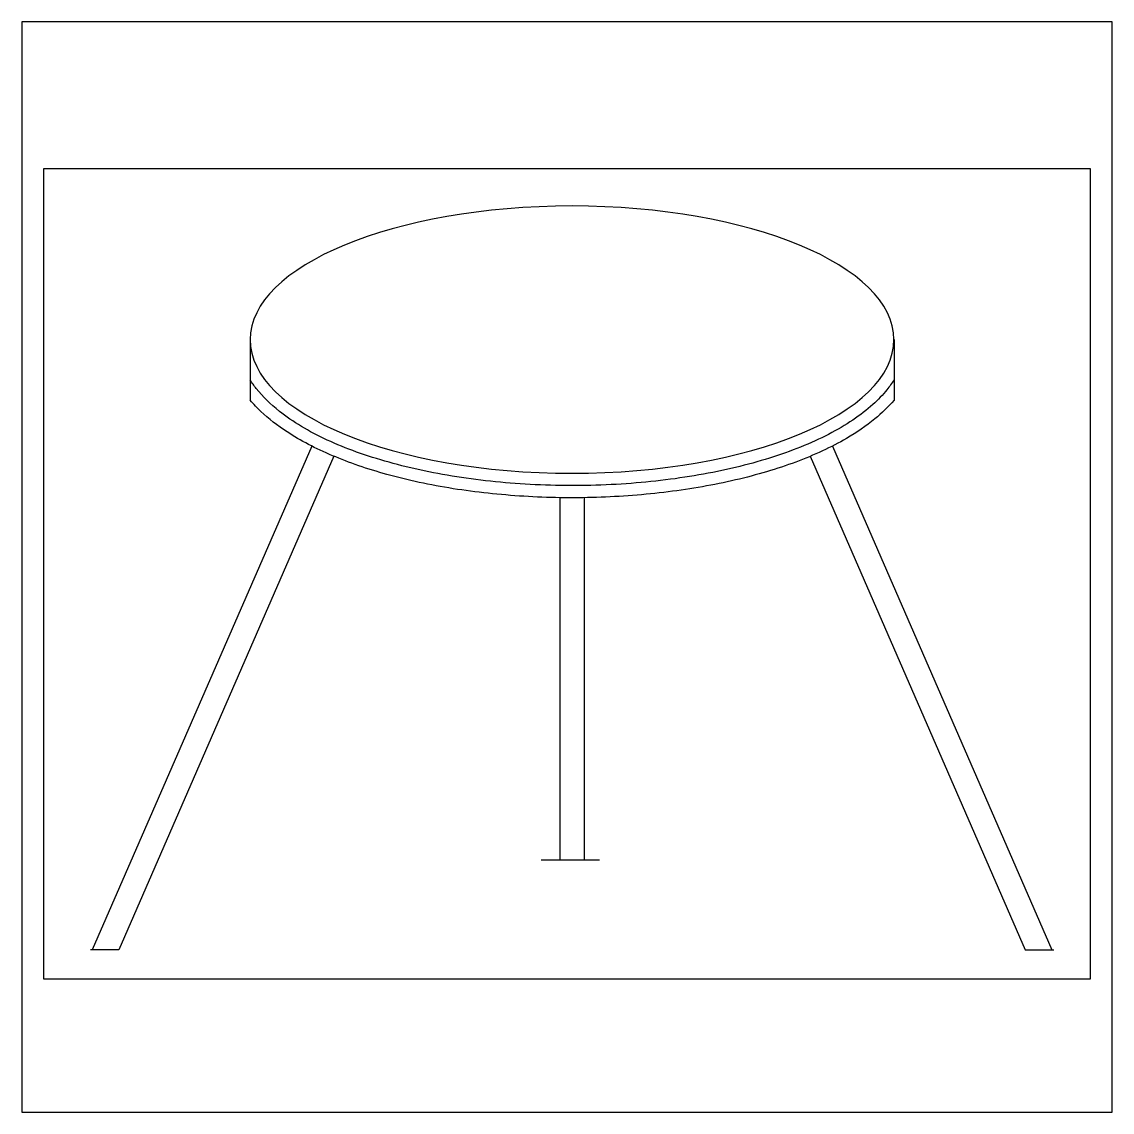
# Model space of a CAD drawing. Header units: millimetres. Extents: x 0 to 1000, y 0 to 1000.
import ezdxf

# ---------------------------------------------------------------- set-up
doc = ezdxf.new("R2010")
doc.units = ezdxf.units.MM
doc.layers.get('0').update_dxf_attribs({"color": 2})
doc.layers.add('1', color=1, linetype='Continuous')
doc.layers.add('2', color=7, linetype='Continuous')

msp = doc.modelspace()

# ---------------------------------------------------------------- linework, layer by layer
at = {"color": 2}
msp.add_lwpolyline([(0, 0), (1000, 0), (1000, 1000), (0, 1000)], close=True, dxfattribs=at)
at = {"layer": '1', "color": 1}
for p, q in [((980, 865.1), (20, 865.1)), ((20, 865.1), (20, 122.2)), ((980, 122.2), (980, 865.1)), ((20, 122.2), (980, 122.2))]:
    msp.add_line(p, q, dxfattribs=at)
at = {"layer": '2'}
for p, q in [((209.4, 708.5), (209.4, 652.9)), ((799.9, 708.5), (799.9, 652.9)), ((265.9, 610.9), (64.6, 148.9)), ((743.4, 610.9), (944.7, 148.9)), ((286.2, 601.5), (89, 148.9)), ((723.1, 601.5), (920.3, 148.9)), ((493.4, 563.6), (493.4, 231.4)), ((515.8, 563.6), (515.8, 231.4)), ((476.2, 231.4), (529.9, 231.4)), ((89, 148.9), (62.9, 148.9)), ((920.3, 148.9), (946.4, 148.9))]:
    msp.add_line(p, q, dxfattribs=at)
at = {"layer": '2', "extrusion": (0, 0, -1)}
msp.add_ellipse((504.6, 708.5), major_axis=(-295.2, 0), ratio=0.41524, start_param=3.141592653589792, end_param=9.42477796076938, dxfattribs=at)
at = {"layer": '2'}
for points, knots in [([(799.9, 671.7), (797.9, 668.6), (795.8, 665.6), (789.6, 657.9), (785.3, 653.4), (769.5, 639.1), (755.8, 629.9), (723.9, 613.4), (705.6, 606.1), (665.7, 593.6), (643.9, 588.4), (598.1, 580.4), (574.1, 577.6), (525.1, 574.5), (500.2, 574.3), (450.9, 576.3), (426.6, 578.5), (379.9, 585.5), (357.5, 590.2), (316.1, 601.8), (297, 608.6), (263.2, 624.3), (248.5, 633.1), (228, 649.3), (220.9, 656.2), (213, 666.3), (211.1, 668.9), (209.4, 671.7)], [3.39588, 3.39588, 3.39588, 3.39588, 3.46398, 3.46398, 3.57145, 3.57145, 3.81905, 3.81905, 4.06665, 4.06665, 4.31425, 4.31425, 4.56185, 4.56185, 4.80945, 4.80945, 5.05705, 5.05705, 5.30464, 5.30464, 5.55224, 5.55224, 5.79984, 5.79984, 5.9686, 5.9686, 6.02889, 6.02889, 6.02889, 6.02889]), ([(799.9, 652.9), (794.7, 646.8), (788.8, 641.1), (774.4, 629.4), (765.8, 623.4), (742.4, 609.9), (726.8, 602.6), (692.7, 589.9), (674.1, 584.4), (634.8, 575.2), (614.1, 571.6), (571.3, 566.2), (549.3, 564.5), (504.8, 563.1), (482.5, 563.5), (438.4, 566.2), (416.6, 568.5), (374.4, 575.2), (354, 579.6), (317, 589.8), (300.3, 595.6), (269.6, 608.6), (255.6, 615.8), (234.5, 629.7), (226.4, 635.9), (215.8, 645.9), (212.5, 649.3), (209.4, 652.9)], [3.48284, 3.48284, 3.48284, 3.48284, 3.61045, 3.61045, 3.76125, 3.76125, 3.98063, 3.98063, 4.2, 4.2, 4.41938, 4.41938, 4.63875, 4.63875, 4.85813, 4.85813, 5.0775, 5.0775, 5.30061, 5.30061, 5.50847, 5.50847, 5.71633, 5.71633, 5.86655, 5.86655, 5.94192, 5.94192, 5.94192, 5.94192])]:
    msp.add_open_spline(points, degree=3, knots=knots, dxfattribs=at)

doc.saveas('drawing.dxf')
